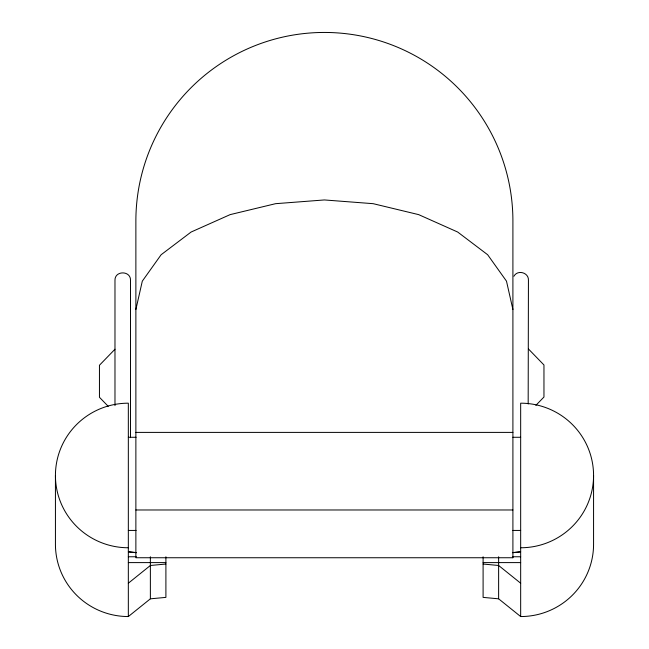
<?xml version="1.0" encoding="UTF-8"?>
<svg xmlns="http://www.w3.org/2000/svg" width="649" height="649" viewBox="0 0 649 649"><rect width="100%" height="100%" fill="white"/><g stroke="black" fill="none" stroke-linecap="round" stroke-linejoin="round"><path stroke-width="0.97" d="M135.876 309.516L142.301 281.155L161.13 254.733L191.09 232.042L230.135 214.624L275.598 203.681L324.395 199.949L373.183 203.681L418.646 214.624L457.691 232.042L487.65 254.733L506.488 281.155L512.905 309.516M513.951 276.239C517.464 269.432 528.789 272.491 528.432 280.133L528.172 403.994M114.978 349.227L99.451 365.249L99.451 397.285L108.229 406.347M535.863 405.382L543.959 397.026L543.959 364.981L528.432 348.959M128.332 583.216L150.373 565.482L165.901 564.038M128.332 616.55L128.332 403.183A72.899 72.29 0 0 0 55.433 475.474L55.433 544.26A72.899 72.29 0 0 0 128.332 616.55L150.373 598.824L165.901 597.38L165.901 556.761M512.653 552.713L520.668 551.82L512.653 552.567M135.876 432.396L512.905 432.396M128.332 437.28L136.095 437.28M512.905 437.28L520.668 437.28M135.876 509.976L512.905 509.976M128.332 530.436L136.095 530.436M512.905 530.436L520.668 530.436M128.332 556.761L136.347 556.761M512.653 556.761L520.668 556.761M128.332 562.602L165.901 562.602M483.099 562.602L520.668 562.602M483.099 564.038L498.627 565.482L520.668 583.216M136.347 552.567L128.332 551.82L136.347 552.713M520.668 616.55L520.668 403.183A72.899 72.29 0 0 1 593.567 475.474L593.567 544.26A72.899 72.29 0 0 1 520.668 616.55L498.627 598.824L483.099 597.38L483.099 556.761M498.627 556.761L498.627 598.824M150.373 556.761L150.373 598.824M130.506 437.661L130.506 280.4C130.895 270.398 114.589 270.398 114.978 280.4L114.978 405.625M128.332 547.764A72.899 72.29 0 0 1 55.433 475.474M593.567 475.474A72.899 72.29 0 0 1 520.668 547.764M512.905 557.742L135.876 557.742L135.876 220.968A188.518 188.518 0 0 1 324.395 32.45A188.518 188.518 0 0 1 512.905 220.968L512.905 557.742"/></g></svg>
